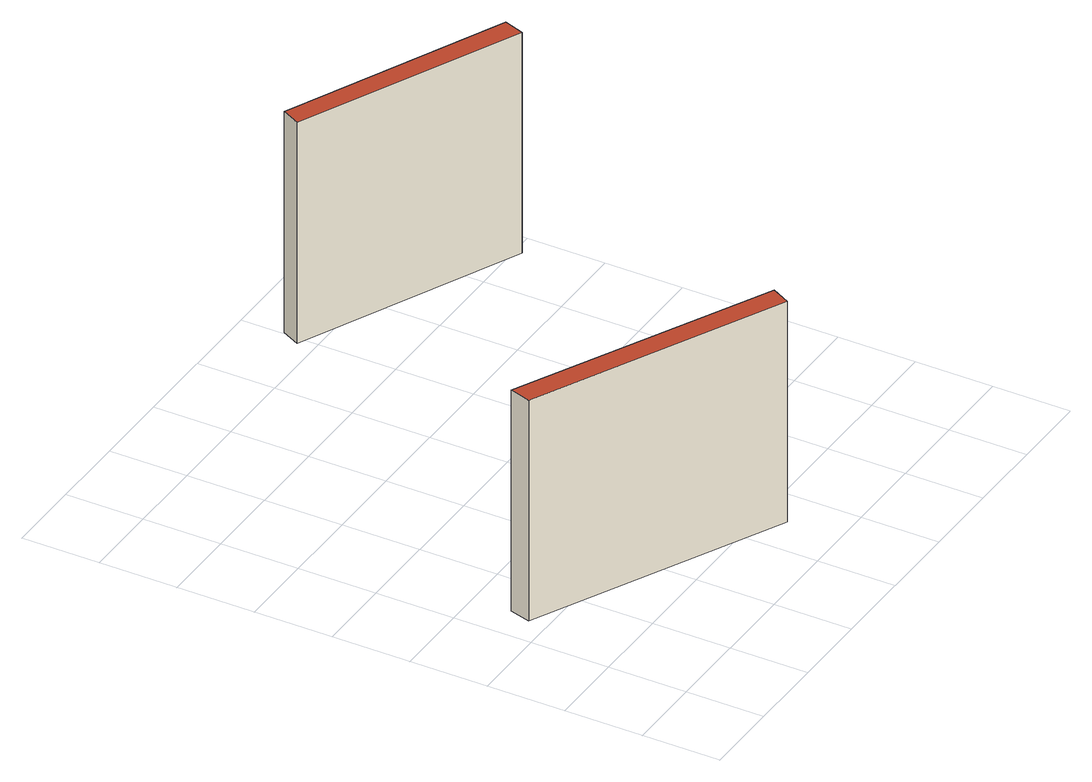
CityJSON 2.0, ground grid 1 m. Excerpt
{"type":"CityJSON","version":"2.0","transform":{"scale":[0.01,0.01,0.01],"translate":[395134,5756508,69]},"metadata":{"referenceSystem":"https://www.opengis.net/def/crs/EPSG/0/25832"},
"CityObjects":{
"building1":{"type":"Building","attributes":{"Gemeindeschluessel":"05558020","Geometrietyp2DReferenz":"3000","function":"51009_1700","roofType":"9999","measuredHeight":3},"geometry":[{"type":"Solid","lod":"2","boundaries":[[[[0,1,2,3]],[[1,4,5,2]],[[0,6,4,1]],[[3,7,6,0]],[[2,5,7,3]],[[4,6,7,5]]]],"semantics":{"surfaces":[{"type":"RoofSurface"},{"type":"WallSurface"},{"type":"GroundSurface"}],"values":[[0,1,1,1,1,2]]}}]},
"building2":{"type":"Building","attributes":{"Gemeindeschluessel":"05558020","Geometrietyp2DReferenz":"3000","function":"51009_1700","roofType":"1000","measuredHeight":3},"geometry":[{"type":"Solid","lod":"2","boundaries":[[[[8,9,10,11]],[[12,13,9,8]],[[14,15,13,12]],[[11,10,15,14]],[[12,8,11,14]],[[9,13,15,10]]]],"semantics":{"surfaces":[{"type":"WallSurface"},{"type":"RoofSurface"},{"type":"GroundSurface"}],"values":[[0,0,0,0,1,2]]}}]}
},
"vertices":[
[357,88,377],[38,247,377],[30,220,377],[345,64,377],[38,247,77],[30,220,77],[357,88,77],[345,64,77],
[403,746,372],[403,746,72],[391,722,72],[391,722,372],[681,617,372],[681,617,72],[672,591,372],[672,591,72]
]}
